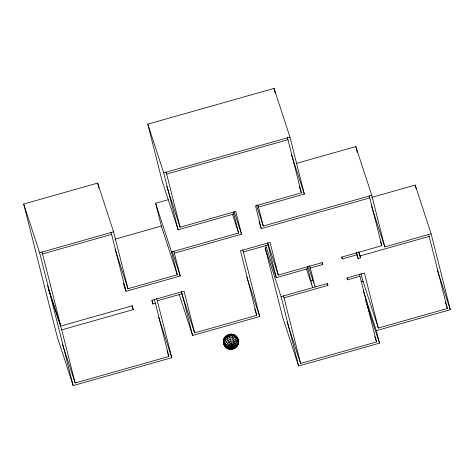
<?xml version="1.0" encoding="UTF-8"?>
<svg xmlns="http://www.w3.org/2000/svg" width="474" height="474" viewBox="0 0 474 474"><rect width="100%" height="100%" fill="white"/><g stroke="black" fill="none" stroke-linecap="round" stroke-linejoin="round"><path stroke-width="0.71" d="M237.344 337.861L238.333 339.657L238.102 344.32C234.6 347.329 227.947 348.034 224.196 344.995L224.208 342.738C225.879 337.559 233.303 335.29 237.403 338.999L238.481 340.948C239.832 348.509 228.278 352.68 224.658 345.86L224.889 346.014M227.52 335.426L226.904 335.254L224.759 337.18C224.409 342.601 231.306 347.466 236.443 346.891L237.119 346.316L238.469 343.206L238.333 339.657C235.092 328.683 218.455 336.149 224.528 345.635M223.556 341.766L223.544 343.84L225.269 346.944L228.059 348.882L230.968 349.374C233.771 345.202 233.996 338.477 231.466 334.134L228.918 334.454L226.566 335.521C227.39 340.451 230.684 345.647 234.968 348.242L235.311 347.969L232.953 349.042L228.829 334.377L228.883 334.81M223.687 341.244L224.694 339.206L226.548 337.506M238.321 341.73L238.333 339.657L237.681 338.501M225.428 336.605L223.769 339.171M236.443 346.891L237.249 345.262L237.261 343.609L236.473 342.181C233.469 339.467 228.035 341.132 226.809 344.918L226.803 346.571L227.591 347.999L229.049 348.983C233.913 347.033 237.658 338.797 233.812 334.614L230.909 334.117M232.112 335.728C228.462 335.699 224.729 337.962 223.556 341.505C225.061 344.876 229.037 346.239 232.485 346.476L235.975 344.794L237.261 343.609L238.114 342.299L237.148 340.551C233.469 337.227 226.815 339.26 225.316 343.899L225.304 345.925L226.27 347.673C231.94 349.243 239.435 342.181 236.603 336.552C232.503 332.843 225.079 335.112 223.408 340.291L223.544 343.84L224.196 344.995M227.087 337.15C229.997 335.349 234.357 335.041 236.988 337.476M168.317 199.684L155.614 203.281L171.535 251.996L238.6 233.001L233.812 214.023L178.094 229.801L162.167 181.086L147.793 124.147L274.043 88.401L289.964 137.11L304.338 194.05L258.466 207.037L257.785 204.952M156.734 298.644L171.795 357.674L73.162 385.599L57.241 336.89L23.7 204.033L97.674 183.083L113.594 231.792L127.968 288.737L177.282 274.772L171.535 251.996M147.793 124.147L163.714 172.862L289.964 137.11M165.977 171.973L166.658 174.059L287.973 139.706L301.393 192.847L255.522 205.84L261.275 228.616L369.767 197.889L381.843 245.722L341.884 257.032L342.364 258.934L357.159 254.745L358.119 258.537L360.584 257.844L358.741 251.771M296.268 163.453L355.832 146.585L371.752 195.294L384.787 246.918L431.133 233.795L450.3 309.718L376.326 330.662L363.362 291M23.7 204.033L39.62 252.743L113.594 231.792M41.884 251.854L42.565 253.94L111.609 234.393L125.983 291.332L180.227 275.969L173.798 251.107M114.868 239.228L161.361 226.057L177.282 274.772M166.658 186.146L180.079 227.206L235.797 211.428L241.544 234.203L174.479 253.193M256.434 205.141L263.26 226.021L371.752 195.294M371.675 197.415L415.212 185.085L431.133 233.795M242.712 249.893L243.393 251.978L268.053 244.999L276.295 277.646L307.845 268.711L312.639 287.688L306.5 268.918M376.326 330.662L379.478 343.152L298.614 366.052L282.694 317.343L265.162 247.914L266.566 247.517M47.584 285.704L60.773 326.065L132.282 305.819L133.241 309.611L61.733 329.863L48.544 289.501M157.415 300.729L182.075 293.75L192.616 335.503L259.687 316.514L243.393 251.978M151.828 300.546L152.966 304.024L155.431 303.33L168.851 356.472L75.153 383.004L62.414 344.035M267.816 243.038L278.279 275.05L322.16 262.62L322.64 264.522L310.31 268.011L309.629 265.926M360.104 255.942L429.148 236.39L447.355 308.515L378.311 328.067L362.391 279.358L360.951 273.634M310.369 280.75L312.834 280.057M265.162 247.914L281.088 296.623L327.433 283.499L327.913 285.395L284.033 297.826L283.345 295.735M346.956 277.723L347.638 279.814L359.967 276.318L376.534 341.95L300.599 363.457L286.954 321.704M361.117 281.752L363.25 281.147M181.412 292.547L194.607 332.908L256.742 315.311L240.448 250.782L270.038 242.404L278.279 275.05M230.411 349.362L232.319 349.119M232.746 335.752L235.151 336.244L237.219 337.636M232.823 334.514L235.608 335.823L236.248 336.99M428.466 234.304L429.148 236.39M437.336 270.05L450.3 309.718M445.305 302.252L447.355 308.515M369.086 195.803L369.767 197.889M371.367 205.864L384.787 246.918M380.474 241.544L381.843 245.722M358.765 252.275L360.584 257.844M356.478 252.654L357.159 254.745M356.3 252.974L358.119 258.537M359.286 274.233L359.967 276.318M365.608 300.706L366.289 302.791M366.746 304.184L379.478 343.152M374.715 336.386L376.534 341.95M341.683 256.843L342.364 258.934M287.291 137.62L287.973 139.706M291.374 154.382L304.338 194.05M299.343 186.584L301.393 192.847M321.959 262.43L322.64 264.522M327.226 283.31L327.913 285.395M308.284 266.127L315.103 286.989L310.31 268.011M307.164 266.619L307.845 268.711M267.372 242.913L268.053 244.999M259 221.654L261.275 228.616M265.831 245.633L276.295 277.646M234.269 211.931L241.544 234.203M233.131 211.931L233.812 214.023M232.461 214.212L238.6 233.001M246.723 276.846L259.687 316.514M254.692 309.048L256.742 315.311M172.269 251.611L180.227 275.969M181.394 291.664L182.075 293.75M179.196 294.449L192.616 335.503M154.068 299.153L155.431 303.33M158.6 317.313L171.795 357.674M167.032 350.902L168.851 356.472M110.922 232.301L111.609 234.393M115.004 249.069L127.968 288.737M131.873 305.44L133.241 309.611M123.453 283.168L125.503 289.43M123.933 285.07L125.983 291.332M415.212 185.085L416.119 188.664M355.832 146.585L357.278 152.32M378.311 328.067L364.417 273.024L347.158 277.912L347.638 279.814M274.043 88.401L275.299 93.378M284.033 297.826L300.599 363.457M258.466 207.037L263.26 226.021M281.088 296.623L298.614 366.052M166.658 174.059L180.079 227.206M163.714 172.862L178.094 229.801M194.607 332.908L184.06 291.154L152.006 300.232L152.966 304.024M155.614 203.281L161.361 226.057M97.674 183.083L98.93 188.065M42.565 253.94L60.773 326.065M61.733 329.863L75.153 383.004M39.62 252.743L73.162 385.599M228.587 345.718L229.138 347.898C231.259 349.818 235.104 348.645 235.969 345.961L235.418 343.786C233.291 341.867 229.452 343.04 228.587 345.718M230.518 346.251L230.802 347.377L232.041 347.88L233.504 347.466L234.346 345.771L233.522 344.888L232.059 344.841L230.518 346.251"/></g></svg>
